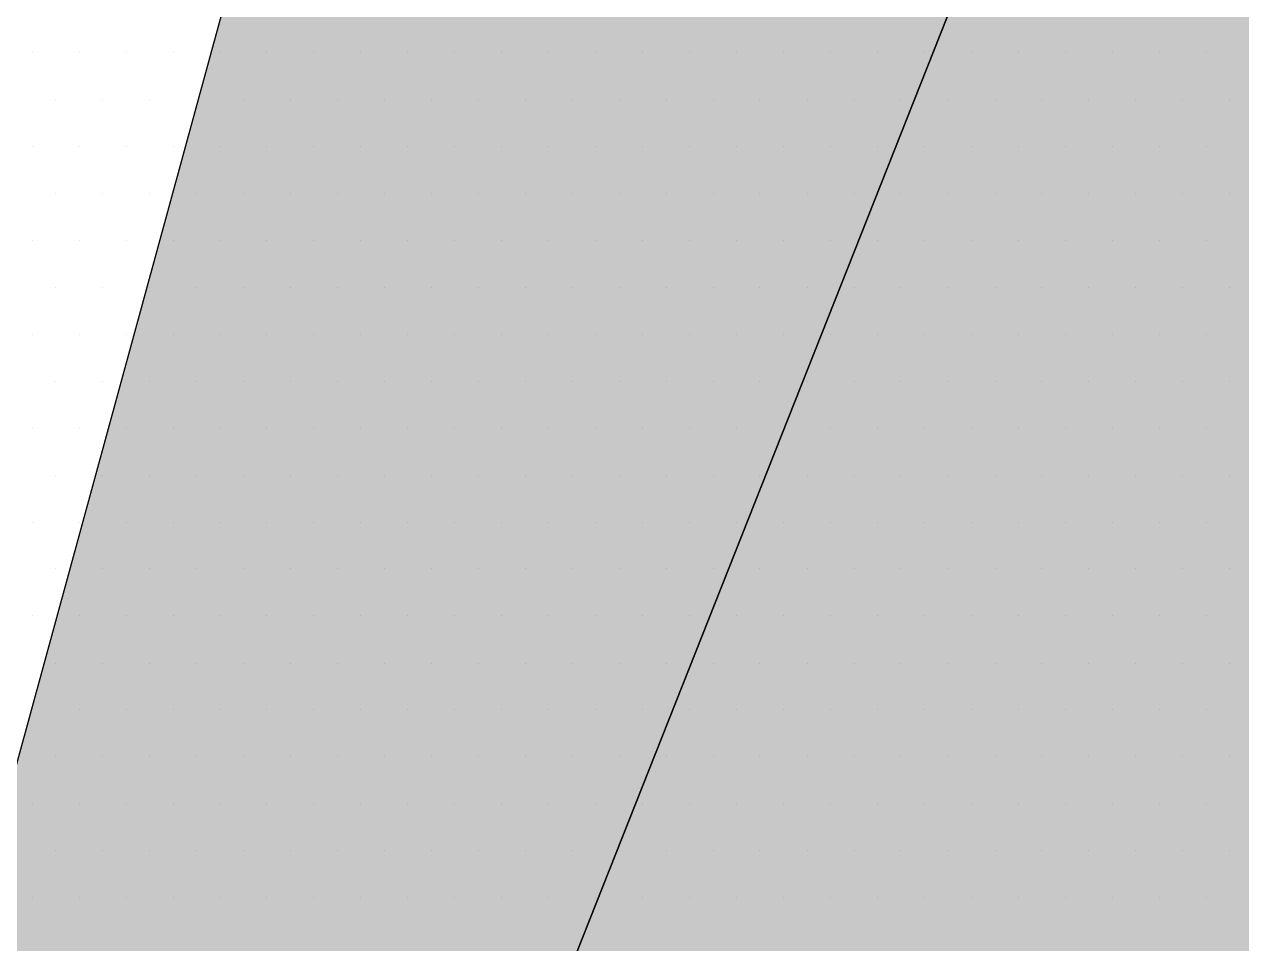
# Paper-space layout 'Layout1' of a CAD drawing. Extents: x -43 to 2298, y -18 to 768.
# Drawn here: x 1860.63 to 1862.057, y 28.645 to 29.723 of the extents above; entities that cross this region are included whole.
import ezdxf

# ---------------------------------------------------------------- set-up
doc = ezdxf.new("R2010")
doc.units = 0
doc.header["$LTSCALE"] = 2
doc.linetypes.add('CACHEX2', pattern=[0.75, 0.5, -0.25])
doc.layers.add('CARTOUCHE', color=7, linetype='Continuous')
doc.layers.add('LOGO', color=7, linetype='Continuous')

# ---------------------------------------------------------------- blocks, each defined once
blk = doc.blocks.new('A$C715108E3')
at = {"layer": 'LOGO', "color": 131}
for p, q in [((-11.7628, -16.7251), (-11.7628, -16.7251)), ((-11.6713, -16.7251), (-11.6713, -16.7251)), ((-11.5795, -16.7251), (-11.5795, -16.7251)), ((-11.4877, -16.7251), (-11.4877, -16.7251)), ((-11.3966, -16.7251), (-11.3966, -16.7251)), ((-11.3046, -16.7251), (-11.3046, -16.7251)), ((-11.2126, -16.7251), (-11.2126, -16.7251)), ((-11.1213, -16.7251), (-11.1213, -16.7251)), ((-11.0293, -16.7251), (-11.0293, -16.7251)), ((-10.9374, -16.7251), (-10.9374, -16.7251)), ((-10.846, -16.7251), (-10.846, -16.7251)), ((-10.754, -16.7251), (-10.754, -16.7251)), ((-10.6619, -16.7251), (-10.6619, -16.7251)), ((-10.5703, -16.7251), (-10.5703, -16.7251)), ((-10.479, -16.7251), (-10.479, -16.7251)), ((-10.3868, -16.7251), (-10.3868, -16.7251)), ((-10.295, -16.7251), (-10.295, -16.7251)), ((-10.2037, -16.7251), (-10.2037, -16.7251)), ((-10.1117, -16.7251), (-10.1117, -16.7251)), ((-10.0199, -16.7251), (-10.0199, -16.7251)), ((-9.9286, -16.7251), (-9.9286, -16.7251)), ((-9.8369, -16.7251), (-9.8369, -16.7251)), ((-9.7449, -16.7251), (-9.7449, -16.7251)), ((-9.6537, -16.7251), (-9.6537, -16.7251)), ((-9.5616, -16.7251), (-9.5616, -16.7251)), ((-9.4696, -16.7251), (-9.4696, -16.7251)), ((-11.7174, -16.8175), (-11.7174, -16.8175)), ((-11.6252, -16.8175), (-11.6252, -16.8175)), ((-11.5338, -16.8175), (-11.5338, -16.8175)), ((-11.442, -16.8175), (-11.442, -16.8175)), ((-11.3501, -16.8175), (-11.3501, -16.8175)), ((-11.2587, -16.8175), (-11.2587, -16.8175)), ((-11.1668, -16.8175), (-11.1668, -16.8175)), ((-11.0748, -16.8175), (-11.0748, -16.8175)), ((-10.9835, -16.8175), (-10.9835, -16.8175)), ((-10.8917, -16.8175), (-10.8917, -16.8175)), ((-10.7995, -16.8175), (-10.7995, -16.8175)), ((-10.7084, -16.8175), (-10.7084, -16.8175)), ((-10.6166, -16.8175), (-10.6166, -16.8175)), ((-10.5248, -16.8175), (-10.5248, -16.8175)), ((-10.4327, -16.8175), (-10.4327, -16.8175)), ((-10.3415, -16.8175), (-10.3415, -16.8175)), ((-10.2496, -16.8175), (-10.2496, -16.8175)), ((-10.1578, -16.8175), (-10.1578, -16.8175)), ((-10.0662, -16.8175), (-10.0662, -16.8175)), ((-9.9741, -16.8175), (-9.9741, -16.8175)), ((-9.8823, -16.8175), (-9.8823, -16.8175)), ((-9.7912, -16.8175), (-9.7912, -16.8175)), ((-9.699, -16.8175), (-9.699, -16.8175)), ((-9.6072, -16.8175), (-9.6072, -16.8175)), ((-9.5159, -16.8175), (-9.5159, -16.8175)), ((-9.4239, -16.8175), (-9.4239, -16.8175)), ((-11.7628, -16.909), (-11.7628, -16.909)), ((-11.6713, -16.909), (-11.6713, -16.909)), ((-11.5795, -16.909), (-11.5795, -16.909)), ((-11.4877, -16.909), (-11.4877, -16.909)), ((-11.3966, -16.909), (-11.3966, -16.909)), ((-11.3046, -16.909), (-11.3046, -16.909)), ((-11.2126, -16.909), (-11.2126, -16.909)), ((-11.1213, -16.909), (-11.1213, -16.909)), ((-11.0293, -16.909), (-11.0293, -16.909)), ((-10.9374, -16.909), (-10.9374, -16.909)), ((-10.846, -16.909), (-10.846, -16.909)), ((-10.754, -16.909), (-10.754, -16.909)), ((-10.6619, -16.909), (-10.6619, -16.909)), ((-10.5703, -16.909), (-10.5703, -16.909)), ((-10.479, -16.909), (-10.479, -16.909)), ((-10.3868, -16.909), (-10.3868, -16.909)), ((-10.295, -16.909), (-10.295, -16.909)), ((-10.2037, -16.909), (-10.2037, -16.909)), ((-10.1117, -16.909), (-10.1117, -16.909)), ((-10.0199, -16.909), (-10.0199, -16.909)), ((-9.9286, -16.909), (-9.9286, -16.909)), ((-9.8369, -16.909), (-9.8369, -16.909)), ((-9.7449, -16.909), (-9.7449, -16.909)), ((-9.6537, -16.909), (-9.6537, -16.909)), ((-9.5616, -16.909), (-9.5616, -16.909)), ((-9.4696, -16.909), (-9.4696, -16.909)), ((-11.7174, -17.0003), (-11.7174, -17.0003)), ((-11.6252, -17.0003), (-11.6252, -17.0003)), ((-11.5338, -17.0003), (-11.5338, -17.0003)), ((-11.442, -17.0003), (-11.442, -17.0003)), ((-11.3501, -17.0003), (-11.3501, -17.0003)), ((-11.2587, -17.0003), (-11.2587, -17.0003)), ((-11.1668, -17.0003), (-11.1668, -17.0003)), ((-11.0748, -17.0003), (-11.0748, -17.0003)), ((-10.9835, -17.0003), (-10.9835, -17.0003)), ((-10.8917, -17.0003), (-10.8917, -17.0003)), ((-10.7995, -17.0003), (-10.7995, -17.0003)), ((-10.7084, -17.0003), (-10.7084, -17.0003)), ((-10.6166, -17.0003), (-10.6166, -17.0003)), ((-10.5248, -17.0003), (-10.5248, -17.0003)), ((-10.4327, -17.0003), (-10.4327, -17.0003)), ((-10.3415, -17.0003), (-10.3415, -17.0003)), ((-10.2496, -17.0003), (-10.2496, -17.0003)), ((-10.1578, -17.0003), (-10.1578, -17.0003)), ((-10.0662, -17.0003), (-10.0662, -17.0003)), ((-9.9741, -17.0003), (-9.9741, -17.0003)), ((-9.8823, -17.0003), (-9.8823, -17.0003)), ((-9.7912, -17.0003), (-9.7912, -17.0003)), ((-9.699, -17.0003), (-9.699, -17.0003)), ((-9.6072, -17.0003), (-9.6072, -17.0003)), ((-9.5159, -17.0003), (-9.5159, -17.0003)), ((-9.4239, -17.0003), (-9.4239, -17.0003)), ((-11.7628, -17.0928), (-11.7628, -17.0928)), ((-11.6713, -17.0928), (-11.6713, -17.0928)), ((-11.5795, -17.0928), (-11.5795, -17.0928)), ((-11.4877, -17.0928), (-11.4877, -17.0928)), ((-11.3966, -17.0928), (-11.3966, -17.0928)), ((-11.3046, -17.0928), (-11.3046, -17.0928)), ((-11.2126, -17.0928), (-11.2126, -17.0928)), ((-11.1213, -17.0928), (-11.1213, -17.0928)), ((-11.0293, -17.0928), (-11.0293, -17.0928)), ((-10.9374, -17.0928), (-10.9374, -17.0928)), ((-10.846, -17.0928), (-10.846, -17.0928)), ((-10.754, -17.0928), (-10.754, -17.0928)), ((-10.6619, -17.0928), (-10.6619, -17.0928)), ((-10.5703, -17.0928), (-10.5703, -17.0928)), ((-10.479, -17.0928), (-10.479, -17.0928)), ((-10.3868, -17.0928), (-10.3868, -17.0928)), ((-10.295, -17.0928), (-10.295, -17.0928)), ((-10.2037, -17.0928), (-10.2037, -17.0928)), ((-10.1117, -17.0928), (-10.1117, -17.0928)), ((-10.0199, -17.0928), (-10.0199, -17.0928)), ((-9.9286, -17.0928), (-9.9286, -17.0928)), ((-9.8369, -17.0928), (-9.8369, -17.0928)), ((-9.7449, -17.0928), (-9.7449, -17.0928)), ((-9.6537, -17.0928), (-9.6537, -17.0928)), ((-9.5616, -17.0928), (-9.5616, -17.0928)), ((-9.4696, -17.0928), (-9.4696, -17.0928)), ((-11.7174, -17.1843), (-11.7174, -17.1843)), ((-11.6252, -17.1843), (-11.6252, -17.1843)), ((-11.5338, -17.1843), (-11.5338, -17.1843)), ((-11.442, -17.1843), (-11.442, -17.1843)), ((-11.3501, -17.1843), (-11.3501, -17.1843)), ((-11.2587, -17.1843), (-11.2587, -17.1843)), ((-11.1668, -17.1843), (-11.1668, -17.1843)), ((-11.0748, -17.1843), (-11.0748, -17.1843)), ((-10.9835, -17.1843), (-10.9835, -17.1843)), ((-10.8917, -17.1843), (-10.8917, -17.1843)), ((-10.7995, -17.1843), (-10.7995, -17.1843)), ((-10.7084, -17.1843), (-10.7084, -17.1843)), ((-10.6166, -17.1843), (-10.6166, -17.1843)), ((-10.5248, -17.1843), (-10.5248, -17.1843)), ((-10.4327, -17.1843), (-10.4327, -17.1843)), ((-10.3415, -17.1843), (-10.3415, -17.1843)), ((-10.2496, -17.1843), (-10.2496, -17.1843)), ((-10.1578, -17.1843), (-10.1578, -17.1843)), ((-10.0662, -17.1843), (-10.0662, -17.1843)), ((-9.9741, -17.1843), (-9.9741, -17.1843)), ((-9.8823, -17.1843), (-9.8823, -17.1843)), ((-9.7912, -17.1843), (-9.7912, -17.1843)), ((-9.699, -17.1843), (-9.699, -17.1843)), ((-9.6072, -17.1843), (-9.6072, -17.1843)), ((-9.5159, -17.1843), (-9.5159, -17.1843)), ((-9.4239, -17.1843), (-9.4239, -17.1843)), ((-11.7628, -17.2756), (-11.7628, -17.2756)), ((-11.6713, -17.2756), (-11.6713, -17.2756)), ((-11.5795, -17.2756), (-11.5795, -17.2756)), ((-11.4877, -17.2756), (-11.4877, -17.2756)), ((-11.3966, -17.2756), (-11.3966, -17.2756)), ((-11.3046, -17.2756), (-11.3046, -17.2756)), ((-11.2126, -17.2756), (-11.2126, -17.2756)), ((-11.1213, -17.2756), (-11.1213, -17.2756)), ((-11.0293, -17.2756), (-11.0293, -17.2756)), ((-10.9374, -17.2756), (-10.9374, -17.2756)), ((-10.846, -17.2756), (-10.846, -17.2756)), ((-10.754, -17.2756), (-10.754, -17.2756)), ((-10.6619, -17.2756), (-10.6619, -17.2756)), ((-10.5703, -17.2756), (-10.5703, -17.2756)), ((-10.479, -17.2756), (-10.479, -17.2756)), ((-10.3868, -17.2756), (-10.3868, -17.2756)), ((-10.295, -17.2756), (-10.295, -17.2756)), ((-10.2037, -17.2756), (-10.2037, -17.2756)), ((-10.1117, -17.2756), (-10.1117, -17.2756)), ((-10.0199, -17.2756), (-10.0199, -17.2756)), ((-9.9286, -17.2756), (-9.9286, -17.2756)), ((-9.8369, -17.2756), (-9.8369, -17.2756)), ((-9.7449, -17.2756), (-9.7449, -17.2756)), ((-9.6537, -17.2756), (-9.6537, -17.2756)), ((-9.5616, -17.2756), (-9.5616, -17.2756)), ((-9.4696, -17.2756), (-9.4696, -17.2756)), ((-11.7174, -17.368), (-11.7174, -17.368)), ((-11.6252, -17.368), (-11.6252, -17.368)), ((-11.5338, -17.368), (-11.5338, -17.368)), ((-11.442, -17.368), (-11.442, -17.368)), ((-11.3501, -17.368), (-11.3501, -17.368)), ((-11.2587, -17.368), (-11.2587, -17.368)), ((-11.1668, -17.368), (-11.1668, -17.368)), ((-11.0748, -17.368), (-11.0748, -17.368)), ((-10.9835, -17.368), (-10.9835, -17.368)), ((-10.8917, -17.368), (-10.8917, -17.368)), ((-10.7995, -17.368), (-10.7995, -17.368)), ((-10.7084, -17.368), (-10.7084, -17.368)), ((-10.6166, -17.368), (-10.6166, -17.368)), ((-10.5248, -17.368), (-10.5248, -17.368)), ((-10.4327, -17.368), (-10.4327, -17.368)), ((-10.3415, -17.368), (-10.3415, -17.368)), ((-10.2496, -17.368), (-10.2496, -17.368)), ((-10.1578, -17.368), (-10.1578, -17.368)), ((-10.0662, -17.368), (-10.0662, -17.368)), ((-9.9741, -17.368), (-9.9741, -17.368)), ((-9.8823, -17.368), (-9.8823, -17.368)), ((-9.7912, -17.368), (-9.7912, -17.368)), ((-9.699, -17.368), (-9.699, -17.368)), ((-9.6072, -17.368), (-9.6072, -17.368)), ((-9.5159, -17.368), (-9.5159, -17.368)), ((-9.4239, -17.368), (-9.4239, -17.368)), ((-11.7628, -17.4592), (-11.7628, -17.4592)), ((-11.6713, -17.4592), (-11.6713, -17.4592)), ((-11.5795, -17.4592), (-11.5795, -17.4592)), ((-11.4877, -17.4592), (-11.4877, -17.4592)), ((-11.3966, -17.4592), (-11.3966, -17.4592)), ((-11.3046, -17.4592), (-11.3046, -17.4592)), ((-11.2126, -17.4592), (-11.2126, -17.4592)), ((-11.1213, -17.4592), (-11.1213, -17.4592)), ((-11.0293, -17.4592), (-11.0293, -17.4592)), ((-10.9374, -17.4592), (-10.9374, -17.4592)), ((-10.846, -17.4592), (-10.846, -17.4592)), ((-10.754, -17.4592), (-10.754, -17.4592)), ((-10.6619, -17.4592), (-10.6619, -17.4592)), ((-10.5703, -17.4592), (-10.5703, -17.4592)), ((-10.479, -17.4592), (-10.479, -17.4592)), ((-10.3868, -17.4592), (-10.3868, -17.4592)), ((-10.295, -17.4592), (-10.295, -17.4592)), ((-10.2037, -17.4592), (-10.2037, -17.4592)), ((-10.1117, -17.4592), (-10.1117, -17.4592)), ((-10.0199, -17.4592), (-10.0199, -17.4592)), ((-9.9286, -17.4592), (-9.9286, -17.4592)), ((-9.8369, -17.4592), (-9.8369, -17.4592)), ((-9.7449, -17.4592), (-9.7449, -17.4592)), ((-9.6537, -17.4592), (-9.6537, -17.4592)), ((-9.5616, -17.4592), (-9.5616, -17.4592)), ((-9.4696, -17.4592), (-9.4696, -17.4592)), ((-11.7174, -17.5507), (-11.7174, -17.5507)), ((-11.6252, -17.5507), (-11.6252, -17.5507)), ((-11.5338, -17.5507), (-11.5338, -17.5507)), ((-11.442, -17.5507), (-11.442, -17.5507)), ((-11.3501, -17.5507), (-11.3501, -17.5507)), ((-11.2587, -17.5507), (-11.2587, -17.5507)), ((-11.1668, -17.5507), (-11.1668, -17.5507)), ((-11.0748, -17.5507), (-11.0748, -17.5507)), ((-10.9835, -17.5507), (-10.9835, -17.5507)), ((-10.8917, -17.5507), (-10.8917, -17.5507)), ((-10.7995, -17.5507), (-10.7995, -17.5507)), ((-10.7084, -17.5507), (-10.7084, -17.5507)), ((-10.6166, -17.5507), (-10.6166, -17.5507)), ((-10.5248, -17.5507), (-10.5248, -17.5507)), ((-10.4327, -17.5507), (-10.4327, -17.5507)), ((-10.3415, -17.5507), (-10.3415, -17.5507)), ((-10.2496, -17.5507), (-10.2496, -17.5507)), ((-10.1578, -17.5507), (-10.1578, -17.5507)), ((-10.0662, -17.5507), (-10.0662, -17.5507)), ((-9.9741, -17.5507), (-9.9741, -17.5507)), ((-9.8823, -17.5507), (-9.8823, -17.5507)), ((-9.7912, -17.5507), (-9.7912, -17.5507)), ((-9.699, -17.5507), (-9.699, -17.5507)), ((-9.6072, -17.5507), (-9.6072, -17.5507)), ((-9.5159, -17.5507), (-9.5159, -17.5507)), ((-9.4239, -17.5507), (-9.4239, -17.5507)), ((-11.7628, -17.6431), (-11.7628, -17.6431)), ((-11.6713, -17.6431), (-11.6713, -17.6431)), ((-11.5795, -17.6431), (-11.5795, -17.6431)), ((-11.4877, -17.6431), (-11.4877, -17.6431)), ((-11.3966, -17.6431), (-11.3966, -17.6431)), ((-11.3046, -17.6431), (-11.3046, -17.6431)), ((-11.2126, -17.6431), (-11.2126, -17.6431)), ((-11.1213, -17.6431), (-11.1213, -17.6431)), ((-11.0293, -17.6431), (-11.0293, -17.6431)), ((-10.9374, -17.6431), (-10.9374, -17.6431)), ((-10.846, -17.6431), (-10.846, -17.6431)), ((-10.754, -17.6431), (-10.754, -17.6431)), ((-10.6619, -17.6431), (-10.6619, -17.6431)), ((-10.5703, -17.6431), (-10.5703, -17.6431)), ((-10.479, -17.6431), (-10.479, -17.6431)), ((-10.3868, -17.6431), (-10.3868, -17.6431)), ((-10.295, -17.6431), (-10.295, -17.6431)), ((-10.2037, -17.6431), (-10.2037, -17.6431)), ((-10.1117, -17.6431), (-10.1117, -17.6431)), ((-10.0199, -17.6431), (-10.0199, -17.6431)), ((-9.9286, -17.6431), (-9.9286, -17.6431)), ((-9.8369, -17.6431), (-9.8369, -17.6431)), ((-9.7449, -17.6431), (-9.7449, -17.6431)), ((-9.6537, -17.6431), (-9.6537, -17.6431)), ((-9.5616, -17.6431), (-9.5616, -17.6431)), ((-9.4696, -17.6431), (-9.4696, -17.6431)), ((-11.7174, -17.7343), (-11.7174, -17.7343)), ((-11.6252, -17.7343), (-11.6252, -17.7343)), ((-11.5338, -17.7343), (-11.5338, -17.7343)), ((-11.442, -17.7343), (-11.442, -17.7343)), ((-11.3501, -17.7343), (-11.3501, -17.7343)), ((-11.2587, -17.7343), (-11.2587, -17.7343)), ((-11.1668, -17.7343), (-11.1668, -17.7343)), ((-11.0748, -17.7343), (-11.0748, -17.7343)), ((-10.9835, -17.7343), (-10.9835, -17.7343)), ((-10.8917, -17.7343), (-10.8917, -17.7343)), ((-10.7995, -17.7343), (-10.7995, -17.7343)), ((-10.7084, -17.7343), (-10.7084, -17.7343)), ((-10.6166, -17.7343), (-10.6166, -17.7343)), ((-10.5248, -17.7343), (-10.5248, -17.7343)), ((-10.4327, -17.7343), (-10.4327, -17.7343)), ((-10.3415, -17.7343), (-10.3415, -17.7343)), ((-10.2496, -17.7343), (-10.2496, -17.7343)), ((-10.1578, -17.7343), (-10.1578, -17.7343)), ((-10.0662, -17.7343), (-10.0662, -17.7343)), ((-9.9741, -17.7343), (-9.9741, -17.7343)), ((-9.8823, -17.7343), (-9.8823, -17.7343)), ((-9.7912, -17.7343), (-9.7912, -17.7343)), ((-9.699, -17.7343), (-9.699, -17.7343)), ((-9.6072, -17.7343), (-9.6072, -17.7343)), ((-9.5159, -17.7343), (-9.5159, -17.7343)), ((-9.4239, -17.7343), (-9.4239, -17.7343)), ((-11.7628, -17.8258), (-11.7628, -17.8258)), ((-11.6713, -17.8258), (-11.6713, -17.8258)), ((-11.5795, -17.8258), (-11.5795, -17.8258)), ((-11.4877, -17.8258), (-11.4877, -17.8258)), ((-11.3966, -17.8258), (-11.3966, -17.8258)), ((-11.3046, -17.8258), (-11.3046, -17.8258)), ((-11.2126, -17.8258), (-11.2126, -17.8258)), ((-11.1213, -17.8258), (-11.1213, -17.8258)), ((-11.0293, -17.8258), (-11.0293, -17.8258)), ((-10.9374, -17.8258), (-10.9374, -17.8258)), ((-10.846, -17.8258), (-10.846, -17.8258)), ((-10.754, -17.8258), (-10.754, -17.8258)), ((-10.6619, -17.8258), (-10.6619, -17.8258)), ((-10.5703, -17.8258), (-10.5703, -17.8258)), ((-10.479, -17.8258), (-10.479, -17.8258)), ((-10.3868, -17.8258), (-10.3868, -17.8258)), ((-10.295, -17.8258), (-10.295, -17.8258)), ((-10.2037, -17.8258), (-10.2037, -17.8258)), ((-10.1117, -17.8258), (-10.1117, -17.8258)), ((-10.0199, -17.8258), (-10.0199, -17.8258)), ((-9.9286, -17.8258), (-9.9286, -17.8258)), ((-9.8369, -17.8258), (-9.8369, -17.8258)), ((-9.7449, -17.8258), (-9.7449, -17.8258)), ((-9.6537, -17.8258), (-9.6537, -17.8258)), ((-9.5616, -17.8258), (-9.5616, -17.8258)), ((-9.4696, -17.8258), (-9.4696, -17.8258)), ((-11.7174, -17.9182), (-11.7174, -17.9182)), ((-11.6252, -17.9182), (-11.6252, -17.9182)), ((-11.5338, -17.9182), (-11.5338, -17.9182)), ((-11.442, -17.9182), (-11.442, -17.9182)), ((-11.3501, -17.9182), (-11.3501, -17.9182)), ((-11.2587, -17.9182), (-11.2587, -17.9182)), ((-11.1668, -17.9182), (-11.1668, -17.9182)), ((-11.0748, -17.9182), (-11.0748, -17.9182)), ((-10.9835, -17.9182), (-10.9835, -17.9182)), ((-10.8917, -17.9182), (-10.8917, -17.9182)), ((-10.7995, -17.9182), (-10.7995, -17.9182)), ((-10.7084, -17.9182), (-10.7084, -17.9182)), ((-10.6166, -17.9182), (-10.6166, -17.9182)), ((-10.5248, -17.9182), (-10.5248, -17.9182)), ((-10.4327, -17.9182), (-10.4327, -17.9182)), ((-10.3415, -17.9182), (-10.3415, -17.9182)), ((-10.2496, -17.9182), (-10.2496, -17.9182)), ((-10.1578, -17.9182), (-10.1578, -17.9182)), ((-10.0662, -17.9182), (-10.0662, -17.9182)), ((-9.9741, -17.9182), (-9.9741, -17.9182)), ((-9.8823, -17.9182), (-9.8823, -17.9182)), ((-9.7912, -17.9182), (-9.7912, -17.9182)), ((-9.699, -17.9182), (-9.699, -17.9182)), ((-9.6072, -17.9182), (-9.6072, -17.9182)), ((-9.5159, -17.9182), (-9.5159, -17.9182)), ((-9.4239, -17.9182), (-9.4239, -17.9182)), ((-11.7628, -18.0097), (-11.7628, -18.0097)), ((-11.6713, -18.0097), (-11.6713, -18.0097)), ((-11.5795, -18.0097), (-11.5795, -18.0097)), ((-11.4877, -18.0097), (-11.4877, -18.0097)), ((-11.3966, -18.0097), (-11.3966, -18.0097)), ((-11.3046, -18.0097), (-11.3046, -18.0097)), ((-11.2126, -18.0097), (-11.2126, -18.0097)), ((-11.1213, -18.0097), (-11.1213, -18.0097)), ((-11.0293, -18.0097), (-11.0293, -18.0097)), ((-10.9374, -18.0097), (-10.9374, -18.0097)), ((-10.846, -18.0097), (-10.846, -18.0097)), ((-10.754, -18.0097), (-10.754, -18.0097)), ((-10.6619, -18.0097), (-10.6619, -18.0097)), ((-10.5703, -18.0097), (-10.5703, -18.0097)), ((-10.479, -18.0097), (-10.479, -18.0097)), ((-10.3868, -18.0097), (-10.3868, -18.0097)), ((-10.295, -18.0097), (-10.295, -18.0097)), ((-10.2037, -18.0097), (-10.2037, -18.0097)), ((-10.1117, -18.0097), (-10.1117, -18.0097)), ((-10.0199, -18.0097), (-10.0199, -18.0097)), ((-9.9286, -18.0097), (-9.9286, -18.0097)), ((-9.8369, -18.0097), (-9.8369, -18.0097)), ((-9.7449, -18.0097), (-9.7449, -18.0097)), ((-9.6537, -18.0097), (-9.6537, -18.0097)), ((-9.5616, -18.0097), (-9.5616, -18.0097)), ((-9.4696, -18.0097), (-9.4696, -18.0097)), ((-11.7174, -18.1009), (-11.7174, -18.1009)), ((-11.6252, -18.1009), (-11.6252, -18.1009)), ((-11.5338, -18.1009), (-11.5338, -18.1009)), ((-11.442, -18.1009), (-11.442, -18.1009)), ((-11.3501, -18.1009), (-11.3501, -18.1009)), ((-11.2587, -18.1009), (-11.2587, -18.1009)), ((-11.1668, -18.1009), (-11.1668, -18.1009)), ((-11.0748, -18.1009), (-11.0748, -18.1009)), ((-10.9835, -18.1009), (-10.9835, -18.1009)), ((-10.8917, -18.1009), (-10.8917, -18.1009)), ((-10.7995, -18.1009), (-10.7995, -18.1009)), ((-10.7084, -18.1009), (-10.7084, -18.1009)), ((-10.6166, -18.1009), (-10.6166, -18.1009)), ((-10.5248, -18.1009), (-10.5248, -18.1009)), ((-10.4327, -18.1009), (-10.4327, -18.1009)), ((-10.3415, -18.1009), (-10.3415, -18.1009)), ((-10.2496, -18.1009), (-10.2496, -18.1009)), ((-10.1578, -18.1009), (-10.1578, -18.1009)), ((-10.0662, -18.1009), (-10.0662, -18.1009)), ((-9.9741, -18.1009), (-9.9741, -18.1009)), ((-9.8823, -18.1009), (-9.8823, -18.1009)), ((-9.7912, -18.1009), (-9.7912, -18.1009)), ((-9.699, -18.1009), (-9.699, -18.1009)), ((-9.6072, -18.1009), (-9.6072, -18.1009)), ((-9.5159, -18.1009), (-9.5159, -18.1009)), ((-9.4239, -18.1009), (-9.4239, -18.1009)), ((-11.7628, -18.1933), (-11.7628, -18.1933)), ((-11.6713, -18.1933), (-11.6713, -18.1933)), ((-11.5795, -18.1933), (-11.5795, -18.1933)), ((-11.4877, -18.1933), (-11.4877, -18.1933)), ((-11.3966, -18.1933), (-11.3966, -18.1933)), ((-11.3046, -18.1933), (-11.3046, -18.1933)), ((-11.2126, -18.1933), (-11.2126, -18.1933)), ((-11.1213, -18.1933), (-11.1213, -18.1933)), ((-11.0293, -18.1933), (-11.0293, -18.1933)), ((-10.9374, -18.1933), (-10.9374, -18.1933)), ((-10.846, -18.1933), (-10.846, -18.1933)), ((-10.754, -18.1933), (-10.754, -18.1933)), ((-10.6619, -18.1933), (-10.6619, -18.1933)), ((-10.5703, -18.1933), (-10.5703, -18.1933)), ((-10.479, -18.1933), (-10.479, -18.1933)), ((-10.3868, -18.1933), (-10.3868, -18.1933)), ((-10.295, -18.1933), (-10.295, -18.1933)), ((-10.2037, -18.1933), (-10.2037, -18.1933)), ((-10.1117, -18.1933), (-10.1117, -18.1933)), ((-10.0199, -18.1933), (-10.0199, -18.1933)), ((-9.9286, -18.1933), (-9.9286, -18.1933)), ((-9.8369, -18.1933), (-9.8369, -18.1933)), ((-9.7449, -18.1933), (-9.7449, -18.1933)), ((-9.6537, -18.1933), (-9.6537, -18.1933)), ((-9.5616, -18.1933), (-9.5616, -18.1933)), ((-9.4696, -18.1933), (-9.4696, -18.1933)), ((-11.7174, -18.2848), (-11.7174, -18.2848)), ((-11.6252, -18.2848), (-11.6252, -18.2848)), ((-11.5338, -18.2848), (-11.5338, -18.2848)), ((-11.442, -18.2848), (-11.442, -18.2848)), ((-11.3501, -18.2848), (-11.3501, -18.2848)), ((-11.2587, -18.2848), (-11.2587, -18.2848)), ((-11.1668, -18.2848), (-11.1668, -18.2848)), ((-11.0748, -18.2848), (-11.0748, -18.2848)), ((-10.9835, -18.2848), (-10.9835, -18.2848)), ((-10.8917, -18.2848), (-10.8917, -18.2848)), ((-10.7995, -18.2848), (-10.7995, -18.2848)), ((-10.7084, -18.2848), (-10.7084, -18.2848)), ((-10.6166, -18.2848), (-10.6166, -18.2848)), ((-10.5248, -18.2848), (-10.5248, -18.2848)), ((-10.4327, -18.2848), (-10.4327, -18.2848)), ((-10.3415, -18.2848), (-10.3415, -18.2848)), ((-10.2496, -18.2848), (-10.2496, -18.2848)), ((-10.1578, -18.2848), (-10.1578, -18.2848)), ((-10.0662, -18.2848), (-10.0662, -18.2848)), ((-9.9741, -18.2848), (-9.9741, -18.2848)), ((-9.8823, -18.2848), (-9.8823, -18.2848)), ((-9.7912, -18.2848), (-9.7912, -18.2848)), ((-9.699, -18.2848), (-9.699, -18.2848)), ((-9.6072, -18.2848), (-9.6072, -18.2848)), ((-9.5159, -18.2848), (-9.5159, -18.2848)), ((-9.4239, -18.2848), (-9.4239, -18.2848)), ((-11.7628, -18.3761), (-11.7628, -18.3761)), ((-11.6713, -18.3761), (-11.6713, -18.3761)), ((-11.5795, -18.3761), (-11.5795, -18.3761)), ((-11.4877, -18.3761), (-11.4877, -18.3761)), ((-11.3966, -18.3761), (-11.3966, -18.3761)), ((-11.3046, -18.3761), (-11.3046, -18.3761)), ((-11.2126, -18.3761), (-11.2126, -18.3761)), ((-11.1213, -18.3761), (-11.1213, -18.3761)), ((-11.0293, -18.3761), (-11.0293, -18.3761)), ((-10.9374, -18.3761), (-10.9374, -18.3761)), ((-10.846, -18.3761), (-10.846, -18.3761)), ((-10.754, -18.3761), (-10.754, -18.3761)), ((-10.6619, -18.3761), (-10.6619, -18.3761)), ((-10.5703, -18.3761), (-10.5703, -18.3761)), ((-10.479, -18.3761), (-10.479, -18.3761)), ((-10.3868, -18.3761), (-10.3868, -18.3761)), ((-10.295, -18.3761), (-10.295, -18.3761)), ((-10.2037, -18.3761), (-10.2037, -18.3761)), ((-10.1117, -18.3761), (-10.1117, -18.3761)), ((-10.0199, -18.3761), (-10.0199, -18.3761)), ((-9.9286, -18.3761), (-9.9286, -18.3761)), ((-9.8369, -18.3761), (-9.8369, -18.3761)), ((-9.7449, -18.3761), (-9.7449, -18.3761)), ((-9.6537, -18.3761), (-9.6537, -18.3761)), ((-9.5616, -18.3761), (-9.5616, -18.3761)), ((-9.4696, -18.3761), (-9.4696, -18.3761))]:
    blk.add_line(p, q, dxfattribs=at)
blk = doc.blocks.new('A$C581E6685')
at = {"layer": 'LOGO'}
for color, points in [(40, [(-39.8519, 24.2064), (-46.2303, 8.0935), (-42.1559, 23.0023)]), (32, [(-39.8519, 24.2064), (-38.5844, 21.5046), (-46.2303, 8.0935)])]:
    blk.add_hatch(color=color, dxfattribs=at).paths.add_polyline_path(points)
at = {"layer": 'LOGO', "color": 40}
blk.add_lwpolyline([(-39.8519, 24.2064), (-46.2303, 8.0935), (-42.1559, 23.0023)], close=True, dxfattribs=at)
at = {"layer": 'LOGO', "color": 32}
blk.add_lwpolyline([(-39.8519, 24.2064), (-38.584, 21.5046), (-46.2303, 8.0935)], close=True, dxfattribs=at)
at = {"layer": 'LOGO', "color": 32, "linetype": 'CACHEX2', "ltscale": 1.5}
blk.add_ellipse((-38.0538, 23.8138), major_axis=(-19.0311, -3.534), ratio=0.590567, dxfattribs=at)
at = {"layer": 'LOGO', "color": 32}
blk.add_ellipse((-37.6144, 23.8499), major_axis=(-13.5768, -4.2839), ratio=0.791971, dxfattribs=at)
at = {"layer": 'CARTOUCHE'}
blk.add_blockref('A$C715108E3', (-31.6739, 36.3189), dxfattribs=at)
blk = doc.blocks.new('A$C74495F84')
blk.add_wipeout([(0, 25.6223), (0.1652, 26.7367), (0.7383, 27.8861), (1.6708, 28.7909), (2.8466, 29.3316), (3.5435, 29.4509), (3.5435, 29.4509), (94.9287, 29.4623), (96.0552, 29.2902), (97.2167, 28.6987), (97.7035, 28.2661), (98.0951, 27.7798), (98.6162, 26.658), (98.7362, 26.0362), (98.7516, 25.8527), (98.7585, 3.8387), (98.5719, 2.6574), (98.0189, 1.5743), (97.5848, 1.0765), (97.1232, 0.6959), (95.9338, 0.1366), (95.4142, 0.0321), (95.1105, 0.0048), (3.7555, 0.0009), (2.7133, 0.169), (1.5147, 0.7841), (0.6714, 1.6707), (0.147, 2.7876), (0.0063, 3.6209)]).dxf.layer = 'CARTOUCHE'
at = {"layer": 'CARTOUCHE'}
blk.add_rational_spline([(0, 25.6223), (0, 14.7312), (0, 3.84), (0, 0), (3.84, 0), (49.3793, 0), (94.9185, 0), (98.7585, 0), (98.7585, 3.84), (98.7585, 14.7312), (98.7585, 25.6223), (98.7585, 29.4623), (94.9185, 29.4623), (49.3793, 29.4623), (3.84, 29.4623), (0, 29.4623), (0, 25.6223)], [1, 1, 1, 0.707106781187, 1, 1, 1, 0.707106781187, 1, 1, 1, 0.707106781187, 1, 1, 1, 0.707106781187, 1], degree=2, knots=[0, 0, 0, 1, 1, 2.570796, 2.570796, 3.570796, 3.570796, 5.141593, 5.141593, 6.141593, 6.141593, 7.712389, 7.712389, 8.712389, 8.712389, 10.283185, 10.283185, 10.283185], dxfattribs=at)
at = {"layer": 'CARTOUCHE', "xscale": 0.6, "yscale": 0.6, "zscale": 0.6}
blk.add_blockref('A$C581E6685', (37.2707, 1.3806), dxfattribs=at)

psp = doc.layouts.get("Layout1")

# ---------------------------------------------------------------- block references
at = {"layer": 'CARTOUCHE'}
psp.add_blockref('A$C74495F84', (1849.4306, 16.5533), dxfattribs=at)

doc.saveas('drawing.dxf')
